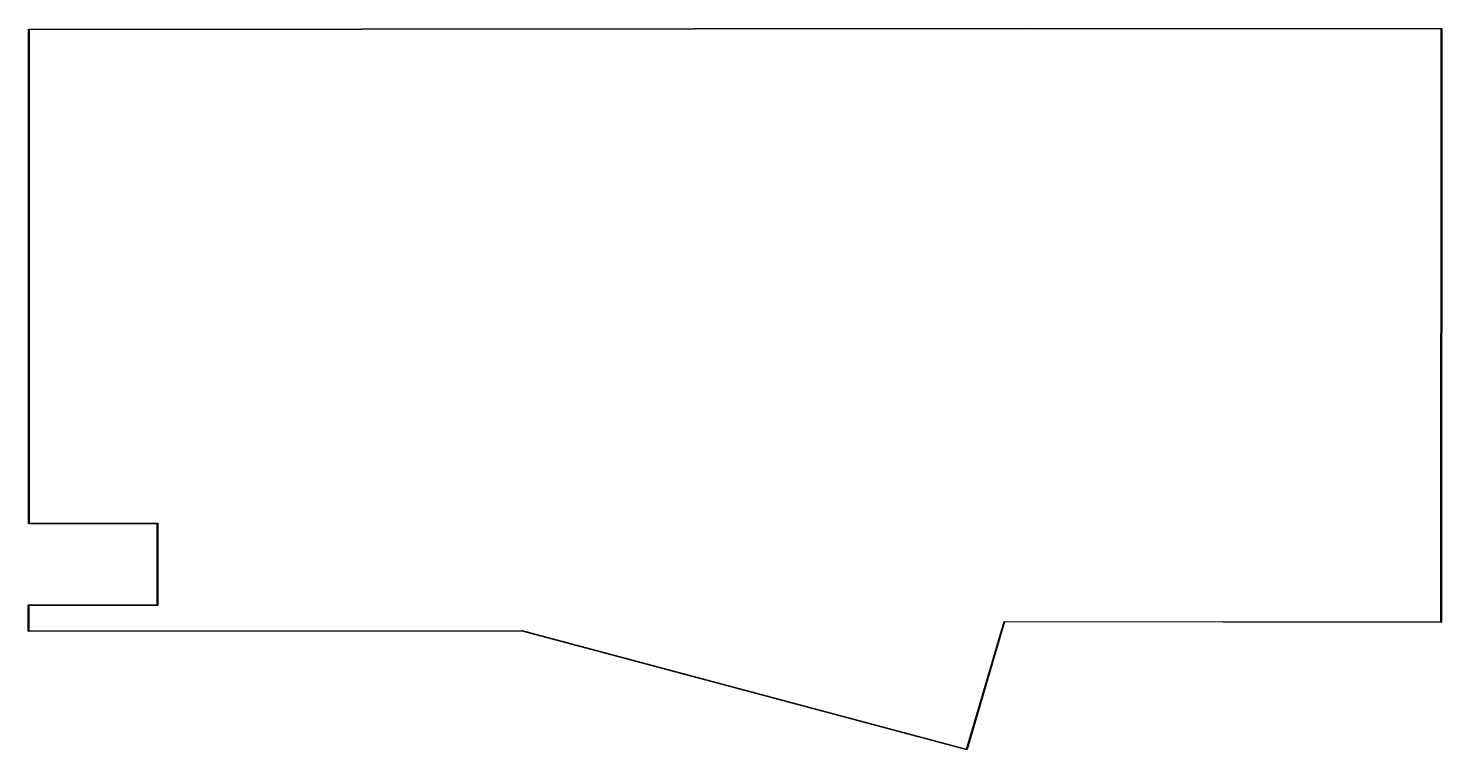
# Model space of a CAD drawing. Extents: x 30 to 259, y -142 to -25.
import ezdxf

# ---------------------------------------------------------------- set-up
doc = ezdxf.new("R2010")
doc.units = 0
doc.layers.add('BLACK', color=7, linetype='CONTINUOUS')

msp = doc.modelspace()

# ---------------------------------------------------------------- linework, layer by layer
at = {"layer": 'BLACK', "linetype": 'CONTINUOUS'}
for p, q in [((29.7, -25), (29.7073, -24.9825)), ((29.7, -105.15), (29.7, -25)), ((29.7073, -24.9825), (29.7146, -24.9647)), ((29.7146, -24.9646), (29.7324, -24.9573)), ((29.7146, -24.9647), (29.7146, -24.9646)), ((29.7146, -24.9647), (29.7146, -24.9647)), ((29.7324, -24.9573), (29.75, -24.95)), ((29.75, -24.95), (191.7, -24.8)), ((191.7, -24.9), (29.8, -25.05)), ((29.8, -25.05), (29.8, -105.1)), ((191.7, -24.8), (191.7, -24.8)), ((191.7, -24.8), (191.7, -24.8)), ((191.7, -24.8), (258.875, -24.85)), ((258.825, -24.95), (191.7, -24.9)), ((258.825, -27.4), (258.825, -24.95)), ((258.875, -24.85), (258.893, -24.8576)), ((258.893, -24.8576), (258.91, -24.8646)), ((258.91, -24.8646), (258.91, -24.8647)), ((258.91, -24.8647), (258.91, -24.8647)), ((258.91, -24.8647), (258.918, -24.8829)), ((258.918, -24.8829), (258.925, -24.9)), ((258.925, -24.9), (258.925, -27.4)), ((258.775, -121.075), (258.825, -27.4)), ((258.925, -27.4), (258.875, -121.125)), ((258.925, -27.4), (258.925, -27.4)), ((258.925, -27.4), (258.925, -27.4)), ((29.7074, -105.168), (29.7, -105.15)), ((29.7, -105.15), (29.7, -105.15)), ((29.7, -105.15), (29.7, -105.15)), ((29.7146, -105.185), (29.7074, -105.168)), ((29.7147, -105.185), (29.7146, -105.185)), ((29.7323, -105.193), (29.7147, -105.185)), ((29.7147, -105.185), (29.7147, -105.185)), ((29.75, -105.2), (29.7323, -105.193)), ((29.7501, -105.2), (29.75, -105.2)), ((29.75, -105.2), (29.75, -105.2)), ((50.6, -105.175), (29.7501, -105.2)), ((29.8, -105.1), (50.6499, -105.075)), ((50.6, -118.325), (50.6, -105.175)), ((50.6499, -105.075), (50.65, -105.075)), ((50.65, -105.075), (50.65, -105.075)), ((50.65, -105.075), (50.6677, -105.082)), ((50.6677, -105.082), (50.6853, -105.09)), ((50.6853, -105.09), (50.6853, -105.09)), ((50.6853, -105.09), (50.6854, -105.09)), ((50.6854, -105.09), (50.6926, -105.107)), ((50.6926, -105.107), (50.7, -105.125)), ((50.7, -105.125), (50.7, -105.125)), ((50.7, -105.125), (50.7, -105.125)), ((50.7, -105.125), (50.7, -118.375)), ((29.675, -118.375), (29.6896, -118.34)), ((29.675, -121.425), (29.675, -118.375)), ((29.6896, -118.34), (29.725, -118.325)), ((29.725, -118.325), (50.6, -118.325)), ((50.65, -118.425), (29.775, -118.425)), ((29.775, -118.425), (29.775, -121.425)), ((50.6854, -118.41), (50.65, -118.425)), ((50.7, -118.375), (50.6854, -118.41)), ((29.675, -122.6), (29.675, -121.425)), ((29.775, -121.425), (29.775, -122.55)), ((181.866, -141.714), (187.952, -121.036)), ((188.037, -121.1), (181.948, -141.789)), ((187.952, -121.036), (187.96, -121.026)), ((187.96, -121.026), (187.965, -121.015)), ((187.965, -121.015), (187.971, -121.012)), ((187.971, -121.012), (187.976, -121.006)), ((187.976, -121.006), (187.988, -121.005)), ((187.988, -121.005), (188, -121)), ((188, -121), (258.775, -121.075)), ((258.825, -121.175), (188.037, -121.1)), ((258.843, -121.168), (258.825, -121.175)), ((258.825, -121.175), (258.825, -121.175)), ((258.825, -121.175), (258.825, -121.175)), ((258.86, -121.16), (258.843, -121.168)), ((258.868, -121.143), (258.86, -121.16)), ((258.86, -121.16), (258.86, -121.16)), ((258.86, -121.16), (258.86, -121.16)), ((258.875, -121.125), (258.868, -121.143)), ((258.875, -121.125), (258.875, -121.125)), ((258.875, -121.125), (258.875, -121.125)), ((29.6823, -122.618), (29.675, -122.6)), ((29.675, -122.6), (29.675, -122.6)), ((29.675, -122.6), (29.675, -122.6)), ((29.6896, -122.635), (29.6823, -122.618)), ((29.6897, -122.635), (29.6896, -122.635)), ((29.7074, -122.643), (29.6897, -122.635)), ((29.6897, -122.635), (29.6897, -122.635)), ((29.725, -122.65), (29.7074, -122.643)), ((109.768, -122.6), (29.725, -122.65)), ((29.725, -122.65), (29.725, -122.65)), ((29.725, -122.65), (29.725, -122.65)), ((29.775, -122.55), (109.775, -122.5)), ((181.887, -141.823), (109.768, -122.6)), ((109.775, -122.5), (109.781, -122.503)), ((109.781, -122.503), (109.788, -122.502)), ((109.788, -122.502), (181.866, -141.714)), ((181.905, -141.821), (181.887, -141.823)), ((181.924, -141.819), (181.905, -141.821)), ((181.925, -141.818), (181.924, -141.818)), ((181.924, -141.818), (181.924, -141.819)), ((181.936, -141.804), (181.925, -141.818)), ((181.948, -141.789), (181.936, -141.804))]:
    msp.add_line(p, q, dxfattribs=at)

doc.saveas('drawing.dxf')
